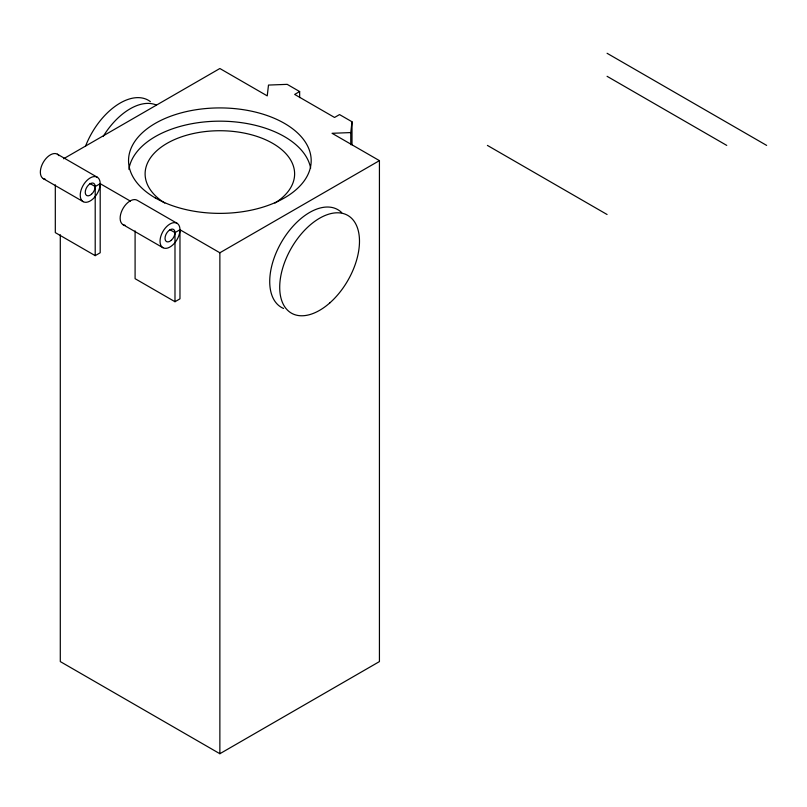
<?xml version="1.0" encoding="UTF-8"?>
<svg xmlns="http://www.w3.org/2000/svg" width="807" height="807" viewBox="0 0 807 807"><rect width="100%" height="100%" fill="white"/><g stroke="black" fill="none" stroke-linecap="round" stroke-linejoin="round"><path stroke-width="1.21" d="M350.763 144.695L350.763 132.58L352.013 121.776L339.545 114.584L334.552 117.459L294.666 94.429L299.649 91.554L299.649 97.607M63.551 158.767L219.867 68.514L267.238 95.872L268.489 85.068L287.181 84.352L299.649 91.554M89.809 183.441L95.206 186.558L100.189 183.673L130.381 201.104M55.31 184.823L55.31 232.618L95.206 255.648L100.189 252.773L100.189 183.673M169.591 229.511L174.988 232.618L179.971 229.743L219.867 252.773L379.431 160.643L379.431 661.589L219.867 753.718L60.293 661.589L60.293 234.776M135.092 230.883L135.092 278.687L174.988 301.717L179.971 298.832L179.971 229.743M350.763 132.58L332.06 133.296L379.431 160.643M607.076 53.282L766.65 145.411M607.076 76.312L726.754 145.411M487.408 145.411L607.076 214.501M57.378 154.187L97.264 177.217A14.102 8.141 -60 0 1 92.795 199.067A14.102 8.141 -60 0 1 80.579 192.016A14.102 8.141 -60 0 1 97.264 177.217M177.056 223.287A14.102 8.141 -60 0 0 160.371 238.075A14.102 8.141 -60 0 0 172.577 245.126A14.102 8.141 -60 0 0 177.056 223.287L137.16 200.247A14.102 8.141 -60 0 0 122.2 210.022A14.102 8.141 -60 0 0 125.125 225.314M43.275 178.619L83.161 201.649M123.057 224.679L162.943 247.709M352.013 121.776L352.013 144.816M219.867 252.773L219.867 753.718M174.988 232.618L174.988 301.717M95.206 186.558L95.206 255.648M45.333 179.255A14.102 8.141 -60 0 1 43.275 162.328A14.102 8.141 -60 0 1 58.961 155.66M103.145 136.504A56.419 32.573 -60 0 1 156.134 104.95M85.582 146.047A56.419 32.573 -60 0 1 150.364 101.621M283.59 308.466A56.419 32.573 -60 0 1 282.49 240.415A56.419 32.573 -60 0 1 341.724 212.645M164.769 203.051A74.748 43.154 0 0 1 167.775 142.93A74.748 43.154 0 0 1 271.949 142.93A74.748 43.154 0 0 1 274.965 203.051M128.888 169.309A91.322 52.727 0 0 1 218.868 121.171A91.322 52.727 0 0 1 310.645 168.159M91.504 194.255A7.051 4.075 -60 0 0 93.743 183.33A7.051 4.075 -60 0 0 85.401 190.724A7.051 4.075 -60 0 0 91.504 194.255M171.286 240.315A7.051 4.075 -60 0 0 173.525 229.39A7.051 4.075 -60 0 0 165.183 236.784A7.051 4.075 -60 0 0 171.286 240.315M329.922 302.817A56.419 32.573 -60 0 0 347.807 215.429A56.419 32.573 -60 0 0 281.068 274.612A56.419 32.573 -60 0 0 329.922 302.817M155.287 197.927A91.322 52.727 0 0 0 308.072 174.292A91.322 52.727 0 0 0 196.232 109.712A91.322 52.727 0 0 0 155.287 197.927"/></g></svg>
